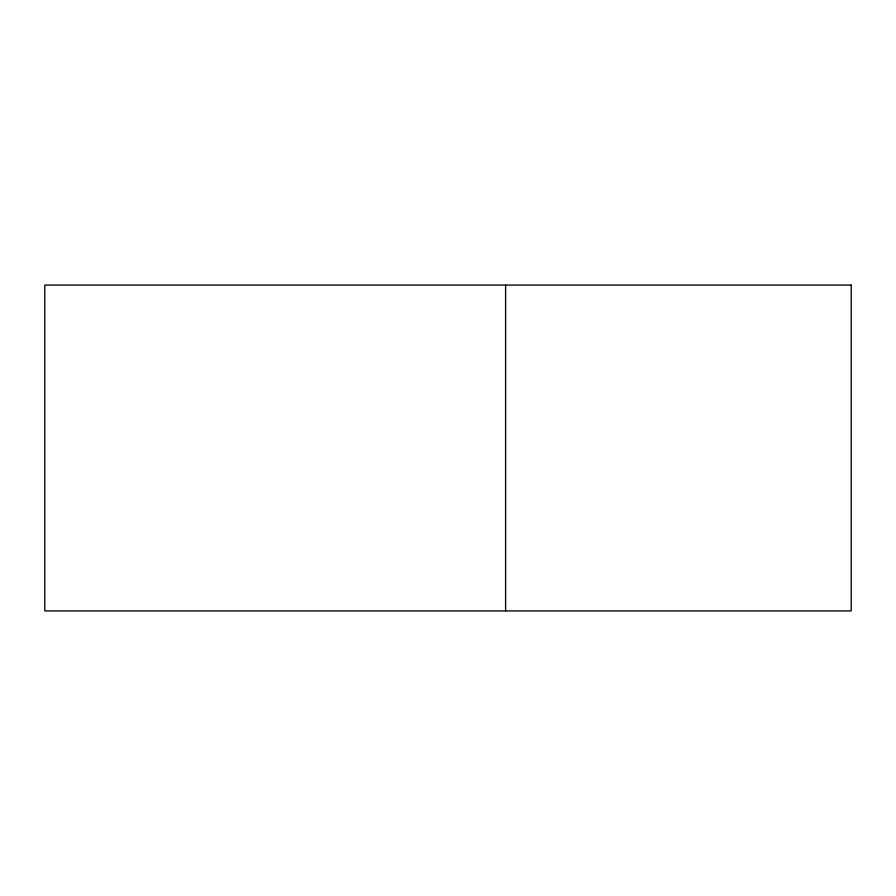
<?xml version="1.0" encoding="UTF-8"?>
<svg xmlns="http://www.w3.org/2000/svg" width="896" height="896" viewBox="0 0 896 896"><rect width="100%" height="100%" fill="white"/><g stroke="black" fill="none" stroke-linecap="round" stroke-linejoin="round"><path stroke-width="1.34" d="M505.602 285.085L505.602 610.915M851.2 285.085L44.8 285.085L44.8 610.915L851.2 610.915L851.2 285.085"/></g></svg>
